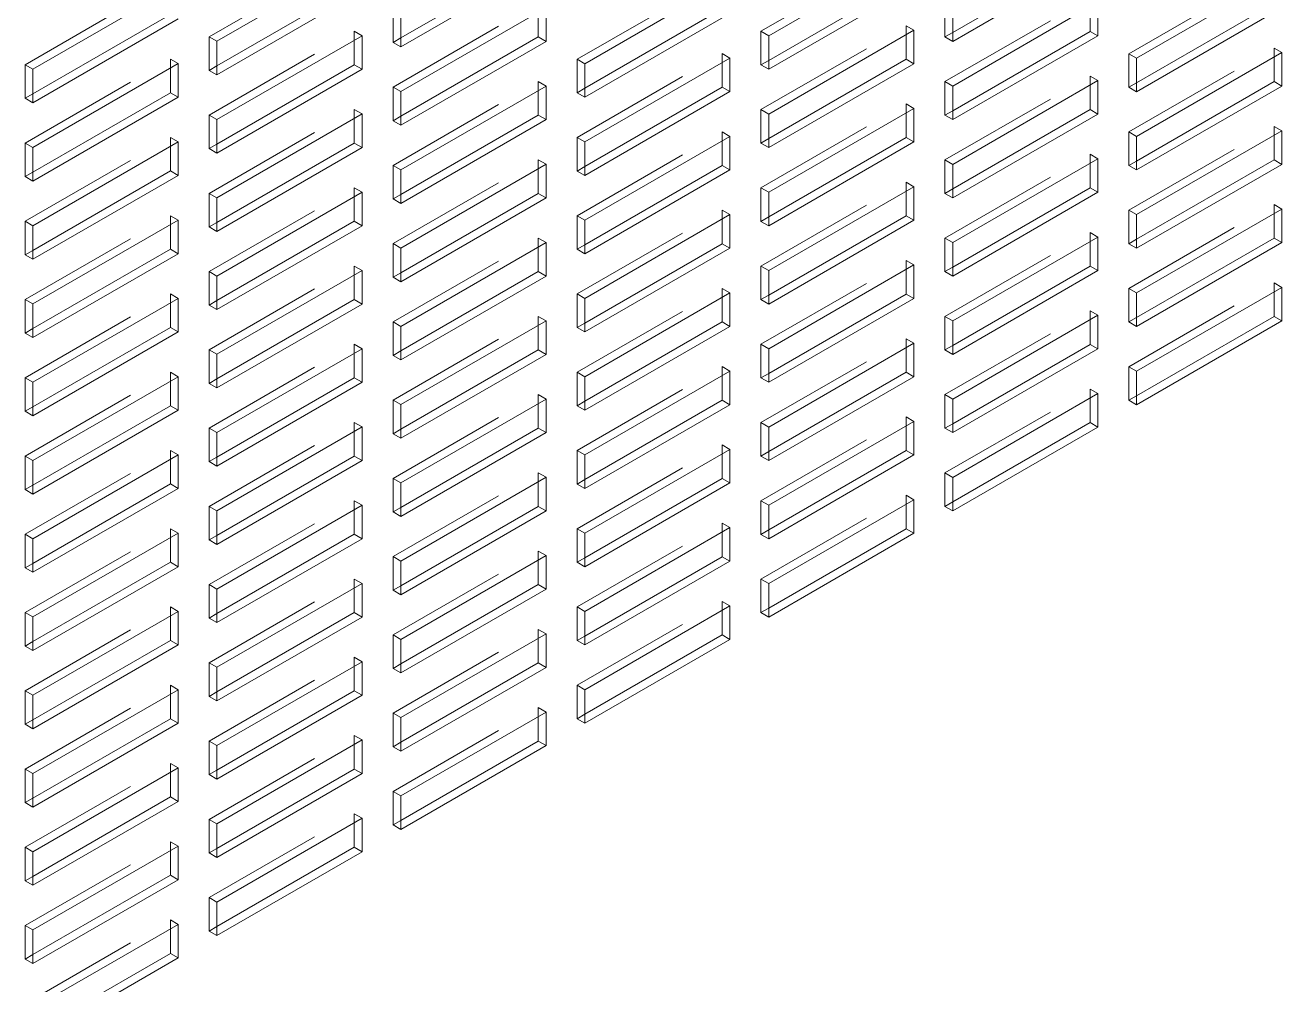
# Model space of a CAD drawing. Header units: millimetres. Extents: x 1 to 4201, y 2 to 2972.
# Drawn here: x 3652 to 3783.1, y 1770 to 1870.1 of the extents above; entities that cross this region are included whole.
import ezdxf

# ---------------------------------------------------------------- set-up
doc = ezdxf.new("R2010")
doc.units = ezdxf.units.MM
doc.header["$LTSCALE"] = 10
doc.linetypes.add('HIDDEN', pattern=[1.905, 1.27, -0.635])

msp = doc.modelspace()

# ---------------------------------------------------------------- linework, layer by layer
at = {"color": 7, "linetype": 'HIDDEN', "lineweight": 0}
for p, q in [((3671.193, 1868.885), (3686.345, 1877.632)), ((3728.771, 1869.463), (3743.924, 1878.21)), ((3709.579, 1866.548), (3724.731, 1875.295)), ((3767.157, 1867.126), (3782.31, 1875.873)), ((3652, 1865.97), (3667.152, 1874.718)), ((3690.386, 1863.634), (3705.538, 1872.381)), ((3747.964, 1864.212), (3763.117, 1872.959)), ((3747.964, 1868.878), (3747.964, 1872.377)), ((3690.386, 1868.3), (3690.386, 1871.799)), ((3728.771, 1861.297), (3743.924, 1870.044)), ((3744.732, 1869.578), (3743.924, 1870.044)), ((3743.924, 1870.044), (3743.924, 1869.111)), ((3671.193, 1860.719), (3686.345, 1869.467)), ((3672.001, 1868.418), (3671.193, 1868.885)), ((3671.193, 1865.385), (3671.193, 1868.885)), ((3687.153, 1869), (3686.345, 1869.467)), ((3686.345, 1869.467), (3686.345, 1868.534)), ((3691.194, 1868.766), (3690.386, 1868.3)), ((3728.771, 1865.963), (3728.771, 1869.463)), ((3729.58, 1868.996), (3728.771, 1869.463)), ((3748.772, 1869.344), (3747.964, 1868.878)), ((3748.772, 1868.411), (3747.964, 1868.878)), ((3691.194, 1867.833), (3690.386, 1868.3)), ((3709.579, 1858.383), (3724.731, 1867.13)), ((3725.539, 1866.664), (3724.731, 1867.13)), ((3724.731, 1867.13), (3724.731, 1866.197)), ((3767.157, 1858.961), (3782.31, 1867.708)), ((3767.157, 1863.627), (3767.157, 1867.126)), ((3767.965, 1866.66), (3767.157, 1867.126)), ((3783.118, 1867.241), (3782.31, 1867.708)), ((3782.31, 1867.708), (3782.31, 1866.775)), ((3652, 1857.805), (3667.152, 1866.552)), ((3652.808, 1865.504), (3652, 1865.97)), ((3652, 1862.471), (3652, 1865.97)), ((3667.96, 1866.086), (3667.152, 1866.552)), ((3667.152, 1866.552), (3667.152, 1865.619)), ((3672.001, 1865.852), (3671.193, 1865.385)), ((3710.387, 1866.082), (3709.579, 1866.548)), ((3709.579, 1863.049), (3709.579, 1866.548)), ((3729.58, 1866.43), (3728.771, 1865.963)), ((3729.58, 1865.497), (3728.771, 1865.963)), ((3672.001, 1864.919), (3671.193, 1865.385)), ((3747.964, 1856.046), (3763.117, 1864.793)), ((3763.925, 1864.327), (3763.117, 1864.793)), ((3763.117, 1864.793), (3763.117, 1863.86)), ((3690.386, 1855.468), (3705.538, 1864.216)), ((3690.386, 1860.134), (3690.386, 1863.634)), ((3691.194, 1863.167), (3690.386, 1863.634)), ((3706.346, 1863.749), (3705.538, 1864.216)), ((3705.538, 1864.216), (3705.538, 1863.283)), ((3710.387, 1863.515), (3709.579, 1863.049)), ((3747.964, 1860.712), (3747.964, 1864.212)), ((3748.772, 1863.745), (3747.964, 1864.212)), ((3767.965, 1864.093), (3767.157, 1863.627)), ((3767.965, 1863.16), (3767.157, 1863.627)), ((3652.808, 1862.937), (3652, 1862.471)), ((3652.808, 1862.004), (3652, 1862.471)), ((3710.387, 1862.582), (3709.579, 1863.049)), ((3728.771, 1853.132), (3743.924, 1861.879)), ((3744.732, 1861.413), (3743.924, 1861.879)), ((3743.924, 1861.879), (3743.924, 1860.946)), ((3671.193, 1852.554), (3686.345, 1861.301)), ((3672.001, 1860.253), (3671.193, 1860.719)), ((3671.193, 1857.22), (3671.193, 1860.719)), ((3687.153, 1860.835), (3686.345, 1861.301)), ((3686.345, 1861.301), (3686.345, 1860.368)), ((3691.194, 1860.601), (3690.386, 1860.134)), ((3728.771, 1857.798), (3728.771, 1861.297)), ((3729.58, 1860.831), (3728.771, 1861.297)), ((3748.772, 1861.179), (3747.964, 1860.712)), ((3748.772, 1860.246), (3747.964, 1860.712)), ((3691.194, 1859.668), (3690.386, 1860.134)), ((3767.157, 1850.795), (3782.31, 1859.542)), ((3783.118, 1859.076), (3782.31, 1859.542)), ((3782.31, 1859.542), (3782.31, 1858.609)), ((3652, 1849.64), (3667.152, 1858.387)), ((3667.96, 1857.92), (3667.152, 1858.387)), ((3667.152, 1858.387), (3667.152, 1857.454)), ((3709.579, 1850.217), (3724.731, 1858.965)), ((3710.387, 1857.916), (3709.579, 1858.383)), ((3709.579, 1854.883), (3709.579, 1858.383)), ((3725.539, 1858.498), (3724.731, 1858.965)), ((3724.731, 1858.965), (3724.731, 1858.032)), ((3729.58, 1858.264), (3728.771, 1857.798)), ((3767.965, 1858.494), (3767.157, 1858.961)), ((3767.157, 1855.461), (3767.157, 1858.961)), ((3652.808, 1857.338), (3652, 1857.805)), ((3652, 1854.305), (3652, 1857.805)), ((3672.001, 1857.686), (3671.193, 1857.22)), ((3672.001, 1856.753), (3671.193, 1857.22)), ((3729.58, 1857.331), (3728.771, 1857.798)), ((3690.386, 1847.303), (3705.538, 1856.05)), ((3690.386, 1851.969), (3690.386, 1855.468)), ((3691.194, 1855.002), (3690.386, 1855.468)), ((3706.346, 1855.584), (3705.538, 1856.05)), ((3705.538, 1856.05), (3705.538, 1855.117)), ((3710.387, 1855.35), (3709.579, 1854.883)), ((3747.964, 1847.881), (3763.117, 1856.628)), ((3747.964, 1852.547), (3747.964, 1856.046)), ((3748.772, 1855.58), (3747.964, 1856.046)), ((3763.925, 1856.162), (3763.117, 1856.628)), ((3763.117, 1856.628), (3763.117, 1855.695)), ((3767.965, 1855.928), (3767.157, 1855.461)), ((3767.965, 1854.995), (3767.157, 1855.461)), ((3652.808, 1854.772), (3652, 1854.305)), ((3652.808, 1853.839), (3652, 1854.305)), ((3710.387, 1854.417), (3709.579, 1854.883)), ((3671.193, 1844.389), (3686.345, 1853.136)), ((3687.153, 1852.669), (3686.345, 1853.136)), ((3686.345, 1853.136), (3686.345, 1852.203)), ((3728.771, 1844.966), (3743.924, 1853.714)), ((3729.58, 1852.665), (3728.771, 1853.132)), ((3728.771, 1849.632), (3728.771, 1853.132)), ((3744.732, 1853.247), (3743.924, 1853.714)), ((3743.924, 1853.714), (3743.924, 1852.781)), ((3748.772, 1853.013), (3747.964, 1852.547)), ((3672.001, 1852.087), (3671.193, 1852.554)), ((3671.193, 1849.055), (3671.193, 1852.554)), ((3691.194, 1852.435), (3690.386, 1851.969)), ((3691.194, 1851.502), (3690.386, 1851.969)), ((3748.772, 1852.08), (3747.964, 1852.547)), ((3652, 1841.474), (3667.152, 1850.221)), ((3667.96, 1849.755), (3667.152, 1850.221)), ((3667.152, 1850.221), (3667.152, 1849.288)), ((3709.579, 1842.052), (3724.731, 1850.799)), ((3709.579, 1846.718), (3709.579, 1850.217)), ((3710.387, 1849.751), (3709.579, 1850.217)), ((3725.539, 1850.333), (3724.731, 1850.799)), ((3724.731, 1850.799), (3724.731, 1849.866)), ((3729.58, 1850.099), (3728.771, 1849.632)), ((3767.157, 1842.63), (3782.31, 1851.377)), ((3767.157, 1847.296), (3767.157, 1850.795)), ((3767.965, 1850.329), (3767.157, 1850.795)), ((3783.118, 1850.911), (3782.31, 1851.377)), ((3782.31, 1851.377), (3782.31, 1850.444)), ((3652, 1846.14), (3652, 1849.64)), ((3652.808, 1849.173), (3652, 1849.64)), ((3672.001, 1849.521), (3671.193, 1849.055)), ((3672.001, 1848.588), (3671.193, 1849.055)), ((3729.58, 1849.166), (3728.771, 1849.632)), ((3690.386, 1839.138), (3705.538, 1847.885)), ((3706.346, 1847.418), (3705.538, 1847.885)), ((3705.538, 1847.885), (3705.538, 1846.952)), ((3747.964, 1839.715), (3763.117, 1848.463)), ((3747.964, 1844.381), (3747.964, 1847.881)), ((3748.772, 1847.414), (3747.964, 1847.881)), ((3763.925, 1847.996), (3763.117, 1848.463)), ((3763.117, 1848.463), (3763.117, 1847.53)), ((3767.965, 1847.762), (3767.157, 1847.296)), ((3652.808, 1846.607), (3652, 1846.14)), ((3652.808, 1845.674), (3652, 1846.14)), ((3691.194, 1846.836), (3690.386, 1847.303)), ((3690.386, 1843.804), (3690.386, 1847.303)), ((3710.387, 1847.184), (3709.579, 1846.718)), ((3710.387, 1846.251), (3709.579, 1846.718)), ((3767.965, 1846.829), (3767.157, 1847.296)), ((3671.193, 1836.223), (3686.345, 1844.97)), ((3687.153, 1844.504), (3686.345, 1844.97)), ((3686.345, 1844.97), (3686.345, 1844.037)), ((3728.771, 1836.801), (3743.924, 1845.548)), ((3729.58, 1844.5), (3728.771, 1844.966)), ((3728.771, 1841.467), (3728.771, 1844.966)), ((3744.732, 1845.082), (3743.924, 1845.548)), ((3743.924, 1845.548), (3743.924, 1844.615)), ((3748.772, 1844.848), (3747.964, 1844.381)), ((3671.193, 1840.889), (3671.193, 1844.389)), ((3672.001, 1843.922), (3671.193, 1844.389)), ((3691.194, 1844.27), (3690.386, 1843.804)), ((3691.194, 1843.337), (3690.386, 1843.804)), ((3748.772, 1843.915), (3747.964, 1844.381)), ((3709.579, 1833.887), (3724.731, 1842.634)), ((3725.539, 1842.167), (3724.731, 1842.634)), ((3724.731, 1842.634), (3724.731, 1841.701)), ((3767.157, 1834.464), (3782.31, 1843.212)), ((3767.965, 1842.163), (3767.157, 1842.63)), ((3767.157, 1839.13), (3767.157, 1842.63)), ((3783.118, 1842.745), (3782.31, 1843.212)), ((3782.31, 1843.212), (3782.31, 1842.279)), ((3652, 1833.309), (3667.152, 1842.056)), ((3652, 1837.975), (3652, 1841.474)), ((3652.808, 1841.008), (3652, 1841.474)), ((3667.96, 1841.589), (3667.152, 1842.056)), ((3667.152, 1842.056), (3667.152, 1841.123)), ((3672.001, 1841.356), (3671.193, 1840.889)), ((3710.387, 1841.585), (3709.579, 1842.052)), ((3709.579, 1838.553), (3709.579, 1842.052)), ((3729.58, 1841.933), (3728.771, 1841.467)), ((3729.58, 1841), (3728.771, 1841.467)), ((3672.001, 1840.423), (3671.193, 1840.889)), ((3690.386, 1830.972), (3705.538, 1839.719)), ((3706.346, 1839.253), (3705.538, 1839.719)), ((3705.538, 1839.719), (3705.538, 1838.786)), ((3747.964, 1831.55), (3763.117, 1840.297)), ((3747.964, 1836.216), (3747.964, 1839.715)), ((3748.772, 1839.249), (3747.964, 1839.715)), ((3763.925, 1839.831), (3763.117, 1840.297)), ((3763.117, 1840.297), (3763.117, 1839.364)), ((3767.965, 1839.597), (3767.157, 1839.13)), ((3652.808, 1838.441), (3652, 1837.975)), ((3690.386, 1835.638), (3690.386, 1839.138)), ((3691.194, 1838.671), (3690.386, 1839.138)), ((3710.387, 1839.019), (3709.579, 1838.553)), ((3710.387, 1838.086), (3709.579, 1838.553)), ((3767.965, 1838.664), (3767.157, 1839.13)), ((3652.808, 1837.508), (3652, 1837.975)), ((3728.771, 1828.636), (3743.924, 1837.383)), ((3744.732, 1836.916), (3743.924, 1837.383)), ((3743.924, 1837.383), (3743.924, 1836.45)), ((3671.193, 1828.058), (3686.345, 1836.805)), ((3671.193, 1832.724), (3671.193, 1836.223)), ((3672.001, 1835.757), (3671.193, 1836.223)), ((3687.153, 1836.338), (3686.345, 1836.805)), ((3686.345, 1836.805), (3686.345, 1835.872)), ((3691.194, 1836.105), (3690.386, 1835.638)), ((3729.58, 1836.334), (3728.771, 1836.801)), ((3728.771, 1833.302), (3728.771, 1836.801)), ((3748.772, 1836.682), (3747.964, 1836.216)), ((3748.772, 1835.749), (3747.964, 1836.216)), ((3691.194, 1835.172), (3690.386, 1835.638)), ((3709.579, 1825.721), (3724.731, 1834.468)), ((3725.539, 1834.002), (3724.731, 1834.468)), ((3724.731, 1834.468), (3724.731, 1833.535)), ((3767.965, 1833.998), (3767.157, 1834.464)), ((3767.157, 1830.965), (3767.157, 1834.464)), ((3652, 1825.143), (3667.152, 1833.891)), ((3652, 1829.809), (3652, 1833.309)), ((3652.808, 1832.842), (3652, 1833.309)), ((3667.96, 1833.424), (3667.152, 1833.891)), ((3667.152, 1833.891), (3667.152, 1832.958)), ((3672.001, 1833.19), (3671.193, 1832.724)), ((3709.579, 1830.387), (3709.579, 1833.887)), ((3710.387, 1833.42), (3709.579, 1833.887)), ((3729.58, 1833.768), (3728.771, 1833.302)), ((3729.58, 1832.835), (3728.771, 1833.302)), ((3672.001, 1832.257), (3671.193, 1832.724)), ((3747.964, 1823.385), (3763.117, 1832.132)), ((3763.925, 1831.665), (3763.117, 1832.132)), ((3763.117, 1832.132), (3763.117, 1831.199)), ((3690.386, 1822.807), (3705.538, 1831.554)), ((3690.386, 1827.473), (3690.386, 1830.972)), ((3691.194, 1830.506), (3690.386, 1830.972)), ((3706.346, 1831.087), (3705.538, 1831.554)), ((3705.538, 1831.554), (3705.538, 1830.621)), ((3710.387, 1830.854), (3709.579, 1830.387)), ((3748.772, 1831.083), (3747.964, 1831.55)), ((3747.964, 1828.051), (3747.964, 1831.55)), ((3767.965, 1831.431), (3767.157, 1830.965)), ((3767.965, 1830.498), (3767.157, 1830.965)), ((3652.808, 1830.276), (3652, 1829.809)), ((3652.808, 1829.343), (3652, 1829.809)), ((3710.387, 1829.921), (3709.579, 1830.387)), ((3728.771, 1820.47), (3743.924, 1829.217)), ((3744.732, 1828.751), (3743.924, 1829.217)), ((3743.924, 1829.217), (3743.924, 1828.284)), ((3671.193, 1819.892), (3686.345, 1828.64)), ((3672.001, 1827.591), (3671.193, 1828.058)), ((3671.193, 1824.558), (3671.193, 1828.058)), ((3687.153, 1828.173), (3686.345, 1828.64)), ((3686.345, 1828.64), (3686.345, 1827.707)), ((3691.194, 1827.939), (3690.386, 1827.473)), ((3729.58, 1828.169), (3728.771, 1828.636)), ((3728.771, 1825.136), (3728.771, 1828.636)), ((3748.772, 1828.517), (3747.964, 1828.051)), ((3748.772, 1827.584), (3747.964, 1828.051)), ((3691.194, 1827.006), (3690.386, 1827.473)), ((3652, 1816.978), (3667.152, 1825.725)), ((3667.96, 1825.259), (3667.152, 1825.725)), ((3667.152, 1825.725), (3667.152, 1824.792)), ((3709.579, 1817.556), (3724.731, 1826.303)), ((3709.579, 1822.222), (3709.579, 1825.721)), ((3710.387, 1825.255), (3709.579, 1825.721)), ((3725.539, 1825.836), (3724.731, 1826.303)), ((3724.731, 1826.303), (3724.731, 1825.37)), ((3729.58, 1825.603), (3728.771, 1825.136)), ((3652.808, 1824.677), (3652, 1825.143)), ((3652, 1821.644), (3652, 1825.143)), ((3672.001, 1825.025), (3671.193, 1824.558)), ((3672.001, 1824.092), (3671.193, 1824.558)), ((3729.58, 1824.67), (3728.771, 1825.136)), ((3690.386, 1814.641), (3705.538, 1823.389)), ((3691.194, 1822.34), (3690.386, 1822.807)), ((3690.386, 1819.307), (3690.386, 1822.807)), ((3706.346, 1822.922), (3705.538, 1823.389)), ((3705.538, 1823.389), (3705.538, 1822.456)), ((3710.387, 1822.688), (3709.579, 1822.222)), ((3747.964, 1819.885), (3747.964, 1823.385)), ((3748.772, 1822.918), (3747.964, 1823.385)), ((3652.808, 1822.11), (3652, 1821.644)), ((3652.808, 1821.177), (3652, 1821.644)), ((3710.387, 1821.755), (3709.579, 1822.222)), ((3671.193, 1811.727), (3686.345, 1820.474)), ((3687.153, 1820.008), (3686.345, 1820.474)), ((3686.345, 1820.474), (3686.345, 1819.541)), ((3728.771, 1812.305), (3743.924, 1821.052)), ((3728.771, 1816.971), (3728.771, 1820.47)), ((3729.58, 1820.004), (3728.771, 1820.47)), ((3744.732, 1820.585), (3743.924, 1821.052)), ((3743.924, 1821.052), (3743.924, 1820.119)), ((3748.772, 1820.352), (3747.964, 1819.885)), ((3671.193, 1816.393), (3671.193, 1819.892)), ((3672.001, 1819.426), (3671.193, 1819.892)), ((3691.194, 1819.774), (3690.386, 1819.307)), ((3691.194, 1818.841), (3690.386, 1819.307)), ((3748.772, 1819.419), (3747.964, 1819.885)), ((3652, 1808.813), (3667.152, 1817.56)), ((3667.96, 1817.093), (3667.152, 1817.56)), ((3667.152, 1817.56), (3667.152, 1816.627)), ((3709.579, 1809.39), (3724.731, 1818.138)), ((3709.579, 1814.056), (3709.579, 1817.556)), ((3710.387, 1817.089), (3709.579, 1817.556)), ((3725.539, 1817.671), (3724.731, 1818.138)), ((3724.731, 1818.138), (3724.731, 1817.205)), ((3729.58, 1817.437), (3728.771, 1816.971)), ((3652, 1813.478), (3652, 1816.978)), ((3652.808, 1816.511), (3652, 1816.978)), ((3672.001, 1816.859), (3671.193, 1816.393)), ((3672.001, 1815.926), (3671.193, 1816.393)), ((3729.58, 1816.504), (3728.771, 1816.971)), ((3690.386, 1806.476), (3705.538, 1815.223)), ((3706.346, 1814.757), (3705.538, 1815.223)), ((3705.538, 1815.223), (3705.538, 1814.29)), ((3652.808, 1813.945), (3652, 1813.478)), ((3652.808, 1813.012), (3652, 1813.478)), ((3691.194, 1814.175), (3690.386, 1814.641)), ((3690.386, 1811.142), (3690.386, 1814.641)), ((3710.387, 1814.523), (3709.579, 1814.056)), ((3710.387, 1813.59), (3709.579, 1814.056)), ((3671.193, 1803.562), (3686.345, 1812.309)), ((3687.153, 1811.842), (3686.345, 1812.309)), ((3686.345, 1812.309), (3686.345, 1811.376)), ((3729.58, 1811.838), (3728.771, 1812.305)), ((3728.771, 1808.805), (3728.771, 1812.305)), ((3672.001, 1811.26), (3671.193, 1811.727)), ((3671.193, 1808.227), (3671.193, 1811.727)), ((3691.194, 1811.608), (3690.386, 1811.142)), ((3691.194, 1810.675), (3690.386, 1811.142)), ((3709.579, 1801.225), (3724.731, 1809.972)), ((3725.539, 1809.506), (3724.731, 1809.972)), ((3724.731, 1809.972), (3724.731, 1809.039)), ((3652, 1800.647), (3667.152, 1809.394)), ((3652.808, 1808.346), (3652, 1808.813)), ((3652, 1805.313), (3652, 1808.813)), ((3667.96, 1808.928), (3667.152, 1809.394)), ((3667.152, 1809.394), (3667.152, 1808.461)), ((3672.001, 1808.694), (3671.193, 1808.227)), ((3672.001, 1807.761), (3671.193, 1808.227)), ((3709.579, 1805.891), (3709.579, 1809.39)), ((3710.387, 1808.924), (3709.579, 1809.39)), ((3729.58, 1809.272), (3728.771, 1808.805)), ((3729.58, 1808.339), (3728.771, 1808.805)), ((3690.386, 1798.311), (3705.538, 1807.058)), ((3706.346, 1806.591), (3705.538, 1807.058)), ((3705.538, 1807.058), (3705.538, 1806.125)), ((3652.808, 1805.78), (3652, 1805.313)), ((3691.194, 1806.009), (3690.386, 1806.476)), ((3690.386, 1802.976), (3690.386, 1806.476)), ((3710.387, 1806.357), (3709.579, 1805.891)), ((3710.387, 1805.424), (3709.579, 1805.891)), ((3652.808, 1804.847), (3652, 1805.313)), ((3671.193, 1795.396), (3686.345, 1804.143)), ((3672.001, 1803.095), (3671.193, 1803.562)), ((3671.193, 1800.062), (3671.193, 1803.562)), ((3687.153, 1803.677), (3686.345, 1804.143)), ((3686.345, 1804.143), (3686.345, 1803.21)), ((3691.194, 1803.443), (3690.386, 1802.976)), ((3691.194, 1802.51), (3690.386, 1802.976)), ((3652, 1792.482), (3667.152, 1801.229)), ((3652.808, 1800.181), (3652, 1800.647)), ((3652, 1797.148), (3652, 1800.647)), ((3667.96, 1800.762), (3667.152, 1801.229)), ((3667.152, 1801.229), (3667.152, 1800.296)), ((3672.001, 1800.529), (3671.193, 1800.062)), ((3710.387, 1800.758), (3709.579, 1801.225)), ((3709.579, 1797.725), (3709.579, 1801.225)), ((3672.001, 1799.596), (3671.193, 1800.062)), ((3690.386, 1790.145), (3705.538, 1798.892)), ((3690.386, 1794.811), (3690.386, 1798.311)), ((3691.194, 1797.844), (3690.386, 1798.311)), ((3706.346, 1798.426), (3705.538, 1798.892)), ((3705.538, 1798.892), (3705.538, 1797.959)), ((3710.387, 1798.192), (3709.579, 1797.725)), ((3710.387, 1797.259), (3709.579, 1797.725)), ((3652.808, 1797.614), (3652, 1797.148)), ((3652.808, 1796.681), (3652, 1797.148)), ((3671.193, 1787.231), (3686.345, 1795.978)), ((3672.001, 1794.93), (3671.193, 1795.396)), ((3671.193, 1791.897), (3671.193, 1795.396)), ((3687.153, 1795.511), (3686.345, 1795.978)), ((3686.345, 1795.978), (3686.345, 1795.045)), ((3691.194, 1795.278), (3690.386, 1794.811)), ((3691.194, 1794.345), (3690.386, 1794.811)), ((3652, 1784.316), (3667.152, 1793.064)), ((3652.808, 1792.015), (3652, 1792.482)), ((3652, 1788.982), (3652, 1792.482)), ((3667.96, 1792.597), (3667.152, 1793.064)), ((3667.152, 1793.064), (3667.152, 1792.13)), ((3672.001, 1792.363), (3671.193, 1791.897)), ((3672.001, 1791.43), (3671.193, 1791.897)), ((3691.194, 1789.679), (3690.386, 1790.145)), ((3690.386, 1786.646), (3690.386, 1790.145)), ((3652.808, 1789.449), (3652, 1788.982)), ((3652.808, 1788.516), (3652, 1788.982)), ((3671.193, 1779.065), (3686.345, 1787.813)), ((3671.193, 1783.731), (3671.193, 1787.231)), ((3672.001, 1786.764), (3671.193, 1787.231)), ((3687.153, 1787.346), (3686.345, 1787.813)), ((3686.345, 1787.813), (3686.345, 1786.879)), ((3691.194, 1787.112), (3690.386, 1786.646)), ((3691.194, 1786.179), (3690.386, 1786.646)), ((3652, 1776.151), (3667.152, 1784.898)), ((3667.96, 1784.432), (3667.152, 1784.898)), ((3667.152, 1784.898), (3667.152, 1783.965)), ((3652, 1780.817), (3652, 1784.316)), ((3652.808, 1783.85), (3652, 1784.316)), ((3672.001, 1784.198), (3671.193, 1783.731)), ((3672.001, 1783.265), (3671.193, 1783.731)), ((3652.808, 1781.283), (3652, 1780.817)), ((3652.808, 1780.35), (3652, 1780.817)), ((3672.001, 1778.599), (3671.193, 1779.065)), ((3671.193, 1775.566), (3671.193, 1779.065)), ((3652, 1767.985), (3667.152, 1776.733)), ((3667.96, 1776.266), (3667.152, 1776.733)), ((3667.152, 1776.733), (3667.152, 1775.8)), ((3652, 1772.651), (3652, 1776.151)), ((3652.808, 1775.684), (3652, 1776.151)), ((3672.001, 1776.032), (3671.193, 1775.566)), ((3672.001, 1775.099), (3671.193, 1775.566)), ((3652.808, 1773.118), (3652, 1772.651)), ((3652.808, 1772.185), (3652, 1772.651))]:
    msp.add_line(p, q, dxfattribs=at)
at = {"color": 7, "linetype": 'Continuous', "lineweight": 15}
for p, q in [((3729.58, 1868.996), (3744.732, 1877.743)), ((3763.117, 1877.625), (3748.772, 1869.344)), ((3672.001, 1868.418), (3687.153, 1877.165)), ((3705.538, 1877.047), (3691.194, 1868.766)), ((3706.346, 1876.58), (3691.194, 1867.833)), ((3763.925, 1877.158), (3748.772, 1868.411)), ((3767.965, 1866.66), (3783.118, 1875.407)), ((3652.808, 1865.504), (3667.96, 1874.251)), ((3686.345, 1874.133), (3672.001, 1865.852)), ((3710.387, 1866.082), (3725.539, 1874.829)), ((3743.924, 1874.71), (3729.58, 1866.43)), ((3744.732, 1874.244), (3729.58, 1865.497)), ((3687.153, 1873.666), (3672.001, 1864.919)), ((3748.772, 1863.745), (3763.925, 1872.492)), ((3763.925, 1872.492), (3763.925, 1868.993)), ((3782.31, 1872.374), (3767.965, 1864.093)), ((3667.152, 1871.218), (3652.808, 1862.937)), ((3691.194, 1863.167), (3706.346, 1871.914)), ((3691.194, 1867.833), (3691.194, 1871.333)), ((3705.538, 1871.448), (3705.538, 1868.882)), ((3706.346, 1871.914), (3706.346, 1868.415)), ((3724.731, 1871.796), (3710.387, 1863.515)), ((3725.539, 1871.329), (3710.387, 1862.582)), ((3748.772, 1868.411), (3748.772, 1871.911)), ((3763.117, 1872.026), (3763.117, 1869.459)), ((3783.118, 1871.907), (3767.965, 1863.16)), ((3667.96, 1870.752), (3652.808, 1862.004)), ((3672.001, 1860.253), (3687.153, 1869)), ((3686.345, 1868.534), (3686.345, 1865.967)), ((3687.153, 1869), (3687.153, 1865.501)), ((3705.538, 1868.882), (3691.194, 1860.601)), ((3706.346, 1868.415), (3705.538, 1868.882)), ((3729.58, 1860.831), (3744.732, 1869.578)), ((3729.58, 1865.497), (3729.58, 1868.996)), ((3743.924, 1869.111), (3743.924, 1866.545)), ((3744.732, 1869.578), (3744.732, 1866.078)), ((3763.117, 1869.459), (3748.772, 1861.179)), ((3763.925, 1868.993), (3748.772, 1860.246)), ((3763.925, 1868.993), (3763.117, 1869.459)), ((3672.001, 1864.919), (3672.001, 1868.418)), ((3706.346, 1868.415), (3691.194, 1859.668)), ((3767.965, 1858.494), (3783.118, 1867.241)), ((3783.118, 1867.241), (3783.118, 1863.742)), ((3652.808, 1857.338), (3667.96, 1866.086)), ((3667.96, 1866.086), (3667.96, 1862.586)), ((3686.345, 1865.967), (3672.001, 1857.686)), ((3687.153, 1865.501), (3686.345, 1865.967)), ((3710.387, 1857.916), (3725.539, 1866.664)), ((3710.387, 1862.582), (3710.387, 1866.082)), ((3724.731, 1866.197), (3724.731, 1863.631)), ((3725.539, 1866.664), (3725.539, 1863.164)), ((3743.924, 1866.545), (3729.58, 1858.264)), ((3744.732, 1866.078), (3729.58, 1857.331)), ((3744.732, 1866.078), (3743.924, 1866.545)), ((3767.965, 1863.16), (3767.965, 1866.66)), ((3782.31, 1866.775), (3782.31, 1864.208)), ((3652.808, 1862.004), (3652.808, 1865.504)), ((3667.152, 1865.619), (3667.152, 1863.053)), ((3687.153, 1865.501), (3672.001, 1856.753)), ((3691.194, 1855.002), (3706.346, 1863.749)), ((3705.538, 1863.283), (3705.538, 1860.716)), ((3706.346, 1863.749), (3706.346, 1860.25)), ((3724.731, 1863.631), (3710.387, 1855.35)), ((3725.539, 1863.164), (3724.731, 1863.631)), ((3748.772, 1855.58), (3763.925, 1864.327)), ((3748.772, 1860.246), (3748.772, 1863.745)), ((3763.117, 1863.86), (3763.117, 1861.294)), ((3763.925, 1864.327), (3763.925, 1860.827)), ((3782.31, 1864.208), (3767.965, 1855.928)), ((3783.118, 1863.742), (3767.965, 1854.995)), ((3783.118, 1863.742), (3782.31, 1864.208)), ((3667.152, 1863.053), (3652.808, 1854.772)), ((3667.96, 1862.586), (3652.808, 1853.839)), ((3667.96, 1862.586), (3667.152, 1863.053)), ((3691.194, 1859.668), (3691.194, 1863.167)), ((3725.539, 1863.164), (3710.387, 1854.417)), ((3672.001, 1852.087), (3687.153, 1860.835)), ((3687.153, 1860.835), (3687.153, 1857.335)), ((3705.538, 1860.716), (3691.194, 1852.435)), ((3706.346, 1860.25), (3705.538, 1860.716)), ((3729.58, 1852.665), (3744.732, 1861.413)), ((3729.58, 1857.331), (3729.58, 1860.831)), ((3743.924, 1860.946), (3743.924, 1858.38)), ((3744.732, 1861.413), (3744.732, 1857.913)), ((3763.117, 1861.294), (3748.772, 1853.013)), ((3763.925, 1860.827), (3748.772, 1852.08)), ((3763.925, 1860.827), (3763.117, 1861.294)), ((3672.001, 1856.753), (3672.001, 1860.253)), ((3686.345, 1860.368), (3686.345, 1857.802)), ((3706.346, 1860.25), (3691.194, 1851.502)), ((3710.387, 1849.751), (3725.539, 1858.498)), ((3724.731, 1858.032), (3724.731, 1855.465)), ((3725.539, 1858.498), (3725.539, 1854.999)), ((3743.924, 1858.38), (3729.58, 1850.099)), ((3744.732, 1857.913), (3743.924, 1858.38)), ((3767.965, 1850.329), (3783.118, 1859.076)), ((3767.965, 1854.995), (3767.965, 1858.494)), ((3782.31, 1858.609), (3782.31, 1856.043)), ((3783.118, 1859.076), (3783.118, 1855.576)), ((3652.808, 1849.173), (3667.96, 1857.92)), ((3652.808, 1853.839), (3652.808, 1857.338)), ((3667.152, 1857.454), (3667.152, 1854.887)), ((3667.96, 1857.92), (3667.96, 1854.421)), ((3686.345, 1857.802), (3672.001, 1849.521)), ((3687.153, 1857.335), (3672.001, 1848.588)), ((3687.153, 1857.335), (3686.345, 1857.802)), ((3710.387, 1854.417), (3710.387, 1857.916)), ((3744.732, 1857.913), (3729.58, 1849.166)), ((3691.194, 1846.836), (3706.346, 1855.584)), ((3706.346, 1855.584), (3706.346, 1852.084)), ((3724.731, 1855.465), (3710.387, 1847.184)), ((3725.539, 1854.999), (3724.731, 1855.465)), ((3748.772, 1847.414), (3763.925, 1856.162)), ((3748.772, 1852.08), (3748.772, 1855.58)), ((3763.117, 1855.695), (3763.117, 1853.129)), ((3763.925, 1856.162), (3763.925, 1852.662)), ((3782.31, 1856.043), (3767.965, 1847.762)), ((3783.118, 1855.576), (3767.965, 1846.829)), ((3783.118, 1855.576), (3782.31, 1856.043)), ((3667.152, 1854.887), (3652.808, 1846.607)), ((3667.96, 1854.421), (3652.808, 1845.674)), ((3667.96, 1854.421), (3667.152, 1854.887)), ((3691.194, 1851.502), (3691.194, 1855.002)), ((3705.538, 1855.117), (3705.538, 1852.551)), ((3725.539, 1854.999), (3710.387, 1846.251)), ((3729.58, 1844.5), (3744.732, 1853.247)), ((3743.924, 1852.781), (3743.924, 1850.214)), ((3744.732, 1853.247), (3744.732, 1849.748)), ((3763.117, 1853.129), (3748.772, 1844.848)), ((3763.925, 1852.662), (3763.117, 1853.129)), ((3672.001, 1843.922), (3687.153, 1852.669)), ((3672.001, 1848.588), (3672.001, 1852.087)), ((3686.345, 1852.203), (3686.345, 1849.636)), ((3687.153, 1852.669), (3687.153, 1849.17)), ((3705.538, 1852.551), (3691.194, 1844.27)), ((3706.346, 1852.084), (3691.194, 1843.337)), ((3706.346, 1852.084), (3705.538, 1852.551)), ((3729.58, 1849.166), (3729.58, 1852.665)), ((3763.925, 1852.662), (3748.772, 1843.915)), ((3710.387, 1841.585), (3725.539, 1850.333)), ((3725.539, 1850.333), (3725.539, 1846.833)), ((3743.924, 1850.214), (3729.58, 1841.933)), ((3744.732, 1849.748), (3743.924, 1850.214)), ((3767.965, 1842.163), (3783.118, 1850.911)), ((3767.965, 1846.829), (3767.965, 1850.329)), ((3782.31, 1850.444), (3782.31, 1847.878)), ((3783.118, 1850.911), (3783.118, 1847.411)), ((3652.808, 1841.008), (3667.96, 1849.755)), ((3652.808, 1845.674), (3652.808, 1849.173)), ((3667.152, 1849.288), (3667.152, 1846.722)), ((3667.96, 1849.755), (3667.96, 1846.255)), ((3686.345, 1849.636), (3672.001, 1841.356)), ((3687.153, 1849.17), (3672.001, 1840.423)), ((3687.153, 1849.17), (3686.345, 1849.636)), ((3710.387, 1846.251), (3710.387, 1849.751)), ((3724.731, 1849.866), (3724.731, 1847.3)), ((3744.732, 1849.748), (3729.58, 1841)), ((3748.772, 1839.249), (3763.925, 1847.996)), ((3763.117, 1847.53), (3763.117, 1844.963)), ((3763.925, 1847.996), (3763.925, 1844.497)), ((3782.31, 1847.878), (3767.965, 1839.597)), ((3783.118, 1847.411), (3782.31, 1847.878)), ((3667.152, 1846.722), (3652.808, 1838.441)), ((3667.96, 1846.255), (3652.808, 1837.508)), ((3667.96, 1846.255), (3667.152, 1846.722)), ((3691.194, 1838.671), (3706.346, 1847.418)), ((3691.194, 1843.337), (3691.194, 1846.836)), ((3705.538, 1846.952), (3705.538, 1844.385)), ((3706.346, 1847.418), (3706.346, 1843.919)), ((3724.731, 1847.3), (3710.387, 1839.019)), ((3725.539, 1846.833), (3710.387, 1838.086)), ((3725.539, 1846.833), (3724.731, 1847.3)), ((3748.772, 1843.915), (3748.772, 1847.414)), ((3783.118, 1847.411), (3767.965, 1838.664)), ((3729.58, 1836.334), (3744.732, 1845.082)), ((3744.732, 1845.082), (3744.732, 1841.582)), ((3763.117, 1844.963), (3748.772, 1836.682)), ((3763.925, 1844.497), (3763.117, 1844.963)), ((3672.001, 1835.757), (3687.153, 1844.504)), ((3672.001, 1840.423), (3672.001, 1843.922)), ((3686.345, 1844.037), (3686.345, 1841.471)), ((3687.153, 1844.504), (3687.153, 1841.004)), ((3705.538, 1844.385), (3691.194, 1836.105)), ((3706.346, 1843.919), (3691.194, 1835.172)), ((3706.346, 1843.919), (3705.538, 1844.385)), ((3729.58, 1841), (3729.58, 1844.5)), ((3743.924, 1844.615), (3743.924, 1842.049)), ((3763.925, 1844.497), (3748.772, 1835.749)), ((3767.965, 1833.998), (3783.118, 1842.745)), ((3782.31, 1842.279), (3782.31, 1839.712)), ((3783.118, 1842.745), (3783.118, 1839.246)), ((3652.808, 1832.842), (3667.96, 1841.589)), ((3652.808, 1837.508), (3652.808, 1841.008)), ((3667.152, 1841.123), (3667.152, 1838.556)), ((3667.96, 1841.589), (3667.96, 1838.09)), ((3686.345, 1841.471), (3672.001, 1833.19)), ((3687.153, 1841.004), (3672.001, 1832.257)), ((3687.153, 1841.004), (3686.345, 1841.471)), ((3710.387, 1833.42), (3725.539, 1842.167)), ((3710.387, 1838.086), (3710.387, 1841.585)), ((3724.731, 1841.701), (3724.731, 1839.134)), ((3725.539, 1842.167), (3725.539, 1838.668)), ((3743.924, 1842.049), (3729.58, 1833.768)), ((3744.732, 1841.582), (3729.58, 1832.835)), ((3744.732, 1841.582), (3743.924, 1842.049)), ((3767.965, 1838.664), (3767.965, 1842.163)), ((3748.772, 1831.083), (3763.925, 1839.831)), ((3763.925, 1839.831), (3763.925, 1836.331)), ((3782.31, 1839.712), (3767.965, 1831.431)), ((3783.118, 1839.246), (3782.31, 1839.712)), ((3667.152, 1838.556), (3652.808, 1830.276)), ((3667.96, 1838.09), (3667.152, 1838.556)), ((3691.194, 1830.506), (3706.346, 1839.253)), ((3691.194, 1835.172), (3691.194, 1838.671)), ((3705.538, 1838.786), (3705.538, 1836.22)), ((3706.346, 1839.253), (3706.346, 1835.753)), ((3724.731, 1839.134), (3710.387, 1830.854)), ((3725.539, 1838.668), (3710.387, 1829.921)), ((3725.539, 1838.668), (3724.731, 1839.134)), ((3748.772, 1835.749), (3748.772, 1839.249)), ((3763.117, 1839.364), (3763.117, 1836.798)), ((3783.118, 1839.246), (3767.965, 1830.498)), ((3667.96, 1838.09), (3652.808, 1829.343)), ((3672.001, 1827.591), (3687.153, 1836.338)), ((3672.001, 1832.257), (3672.001, 1835.757)), ((3686.345, 1835.872), (3686.345, 1833.306)), ((3687.153, 1836.338), (3687.153, 1832.839)), ((3705.538, 1836.22), (3691.194, 1827.939)), ((3706.346, 1835.753), (3691.194, 1827.006)), ((3706.346, 1835.753), (3705.538, 1836.22)), ((3729.58, 1828.169), (3744.732, 1836.916)), ((3729.58, 1832.835), (3729.58, 1836.334)), ((3743.924, 1836.45), (3743.924, 1833.883)), ((3744.732, 1836.916), (3744.732, 1833.417)), ((3763.117, 1836.798), (3748.772, 1828.517)), ((3763.925, 1836.331), (3748.772, 1827.584)), ((3763.925, 1836.331), (3763.117, 1836.798)), ((3652.808, 1824.677), (3667.96, 1833.424)), ((3667.96, 1833.424), (3667.96, 1829.925)), ((3686.345, 1833.306), (3672.001, 1825.025)), ((3687.153, 1832.839), (3686.345, 1833.306)), ((3710.387, 1825.255), (3725.539, 1834.002)), ((3710.387, 1829.921), (3710.387, 1833.42)), ((3724.731, 1833.535), (3724.731, 1830.969)), ((3725.539, 1834.002), (3725.539, 1830.502)), ((3743.924, 1833.883), (3729.58, 1825.603)), ((3744.732, 1833.417), (3729.58, 1824.67)), ((3744.732, 1833.417), (3743.924, 1833.883)), ((3767.965, 1830.498), (3767.965, 1833.998)), ((3652.808, 1829.343), (3652.808, 1832.842)), ((3667.152, 1832.958), (3667.152, 1830.391)), ((3687.153, 1832.839), (3672.001, 1824.092)), ((3691.194, 1822.34), (3706.346, 1831.087)), ((3691.194, 1827.006), (3691.194, 1830.506)), ((3705.538, 1830.621), (3705.538, 1828.055)), ((3706.346, 1831.087), (3706.346, 1827.588)), ((3724.731, 1830.969), (3710.387, 1822.688)), ((3725.539, 1830.502), (3710.387, 1821.755)), ((3725.539, 1830.502), (3724.731, 1830.969)), ((3748.772, 1822.918), (3763.925, 1831.665)), ((3748.772, 1827.584), (3748.772, 1831.083)), ((3763.117, 1831.199), (3763.117, 1828.632)), ((3763.925, 1831.665), (3763.925, 1828.166)), ((3667.152, 1830.391), (3652.808, 1822.11)), ((3667.96, 1829.925), (3652.808, 1821.177)), ((3667.96, 1829.925), (3667.152, 1830.391)), ((3672.001, 1819.426), (3687.153, 1828.173)), ((3687.153, 1828.173), (3687.153, 1824.674)), ((3705.538, 1828.055), (3691.194, 1819.774)), ((3706.346, 1827.588), (3705.538, 1828.055)), ((3729.58, 1820.004), (3744.732, 1828.751)), ((3729.58, 1824.67), (3729.58, 1828.169)), ((3743.924, 1828.284), (3743.924, 1825.718)), ((3744.732, 1828.751), (3744.732, 1825.251)), ((3763.117, 1828.632), (3748.772, 1820.352)), ((3763.925, 1828.166), (3748.772, 1819.419)), ((3763.925, 1828.166), (3763.117, 1828.632)), ((3672.001, 1824.092), (3672.001, 1827.591)), ((3686.345, 1827.707), (3686.345, 1825.14)), ((3706.346, 1827.588), (3691.194, 1818.841)), ((3652.808, 1816.511), (3667.96, 1825.259)), ((3667.96, 1825.259), (3667.96, 1821.759)), ((3710.387, 1817.089), (3725.539, 1825.836)), ((3710.387, 1821.755), (3710.387, 1825.255)), ((3724.731, 1825.37), (3724.731, 1822.804)), ((3725.539, 1825.836), (3725.539, 1822.337)), ((3743.924, 1825.718), (3729.58, 1817.437)), ((3744.732, 1825.251), (3729.58, 1816.504)), ((3744.732, 1825.251), (3743.924, 1825.718)), ((3652.808, 1821.177), (3652.808, 1824.677)), ((3667.152, 1824.792), (3667.152, 1822.226)), ((3686.345, 1825.14), (3672.001, 1816.859)), ((3687.153, 1824.674), (3672.001, 1815.926)), ((3687.153, 1824.674), (3686.345, 1825.14)), ((3691.194, 1814.175), (3706.346, 1822.922)), ((3706.346, 1822.922), (3706.346, 1819.423)), ((3724.731, 1822.804), (3710.387, 1814.523)), ((3725.539, 1822.337), (3724.731, 1822.804)), ((3748.772, 1819.419), (3748.772, 1822.918)), ((3667.152, 1822.226), (3652.808, 1813.945)), ((3667.96, 1821.759), (3652.808, 1813.012)), ((3667.96, 1821.759), (3667.152, 1822.226)), ((3691.194, 1818.841), (3691.194, 1822.34)), ((3705.538, 1822.456), (3705.538, 1819.889)), ((3725.539, 1822.337), (3710.387, 1813.59)), ((3672.001, 1811.26), (3687.153, 1820.008)), ((3687.153, 1820.008), (3687.153, 1816.508)), ((3729.58, 1811.838), (3744.732, 1820.585)), ((3729.58, 1816.504), (3729.58, 1820.004)), ((3743.924, 1820.119), (3743.924, 1817.553)), ((3744.732, 1820.585), (3744.732, 1817.086)), ((3672.001, 1815.926), (3672.001, 1819.426)), ((3686.345, 1819.541), (3686.345, 1816.975)), ((3705.538, 1819.889), (3691.194, 1811.608)), ((3706.346, 1819.423), (3691.194, 1810.675)), ((3706.346, 1819.423), (3705.538, 1819.889)), ((3710.387, 1808.924), (3725.539, 1817.671)), ((3725.539, 1817.671), (3725.539, 1814.172)), ((3743.924, 1817.553), (3729.58, 1809.272)), ((3744.732, 1817.086), (3743.924, 1817.553)), ((3652.808, 1808.346), (3667.96, 1817.093)), ((3652.808, 1813.012), (3652.808, 1816.511)), ((3667.152, 1816.627), (3667.152, 1814.06)), ((3667.96, 1817.093), (3667.96, 1813.594)), ((3686.345, 1816.975), (3672.001, 1808.694)), ((3687.153, 1816.508), (3672.001, 1807.761)), ((3687.153, 1816.508), (3686.345, 1816.975)), ((3710.387, 1813.59), (3710.387, 1817.089)), ((3724.731, 1817.205), (3724.731, 1814.638)), ((3744.732, 1817.086), (3729.58, 1808.339)), ((3691.194, 1806.009), (3706.346, 1814.757)), ((3706.346, 1814.757), (3706.346, 1811.257)), ((3667.152, 1814.06), (3652.808, 1805.78)), ((3667.96, 1813.594), (3652.808, 1804.847)), ((3667.96, 1813.594), (3667.152, 1814.06)), ((3691.194, 1810.675), (3691.194, 1814.175)), ((3705.538, 1814.29), (3705.538, 1811.724)), ((3724.731, 1814.638), (3710.387, 1806.357)), ((3725.539, 1814.172), (3710.387, 1805.424)), ((3725.539, 1814.172), (3724.731, 1814.638)), ((3672.001, 1803.095), (3687.153, 1811.842)), ((3672.001, 1807.761), (3672.001, 1811.26)), ((3686.345, 1811.376), (3686.345, 1808.809)), ((3687.153, 1811.842), (3687.153, 1808.343)), ((3705.538, 1811.724), (3691.194, 1803.443)), ((3706.346, 1811.257), (3691.194, 1802.51)), ((3706.346, 1811.257), (3705.538, 1811.724)), ((3729.58, 1808.339), (3729.58, 1811.838)), ((3710.387, 1800.758), (3725.539, 1809.506)), ((3725.539, 1809.506), (3725.539, 1806.006)), ((3652.808, 1800.181), (3667.96, 1808.928)), ((3652.808, 1804.847), (3652.808, 1808.346)), ((3667.152, 1808.461), (3667.152, 1805.895)), ((3667.96, 1808.928), (3667.96, 1805.428)), ((3686.345, 1808.809), (3672.001, 1800.529)), ((3687.153, 1808.343), (3672.001, 1799.596)), ((3687.153, 1808.343), (3686.345, 1808.809)), ((3710.387, 1805.424), (3710.387, 1808.924)), ((3724.731, 1809.039), (3724.731, 1806.473)), ((3667.152, 1805.895), (3652.808, 1797.614)), ((3667.96, 1805.428), (3667.152, 1805.895)), ((3691.194, 1797.844), (3706.346, 1806.591)), ((3691.194, 1802.51), (3691.194, 1806.009)), ((3705.538, 1806.125), (3705.538, 1803.558)), ((3706.346, 1806.591), (3706.346, 1803.092)), ((3724.731, 1806.473), (3710.387, 1798.192)), ((3725.539, 1806.006), (3710.387, 1797.259)), ((3725.539, 1806.006), (3724.731, 1806.473)), ((3667.96, 1805.428), (3652.808, 1796.681)), ((3672.001, 1794.93), (3687.153, 1803.677)), ((3672.001, 1799.596), (3672.001, 1803.095)), ((3686.345, 1803.21), (3686.345, 1800.644)), ((3687.153, 1803.677), (3687.153, 1800.177)), ((3705.538, 1803.558), (3691.194, 1795.278)), ((3706.346, 1803.092), (3691.194, 1794.345)), ((3706.346, 1803.092), (3705.538, 1803.558)), ((3652.808, 1792.015), (3667.96, 1800.762)), ((3667.152, 1800.296), (3667.152, 1797.729)), ((3667.96, 1800.762), (3667.96, 1797.263)), ((3686.345, 1800.644), (3672.001, 1792.363)), ((3687.153, 1800.177), (3686.345, 1800.644)), ((3710.387, 1797.259), (3710.387, 1800.758)), ((3652.808, 1796.681), (3652.808, 1800.181)), ((3687.153, 1800.177), (3672.001, 1791.43)), ((3667.152, 1797.729), (3652.808, 1789.449)), ((3667.96, 1797.263), (3667.152, 1797.729)), ((3691.194, 1789.679), (3706.346, 1798.426)), ((3691.194, 1794.345), (3691.194, 1797.844)), ((3705.538, 1797.959), (3705.538, 1795.393)), ((3706.346, 1798.426), (3706.346, 1794.926)), ((3667.96, 1797.263), (3652.808, 1788.516)), ((3672.001, 1786.764), (3687.153, 1795.511)), ((3686.345, 1795.045), (3686.345, 1792.478)), ((3687.153, 1795.511), (3687.153, 1792.012)), ((3705.538, 1795.393), (3691.194, 1787.112)), ((3706.346, 1794.926), (3705.538, 1795.393)), ((3672.001, 1791.43), (3672.001, 1794.93)), ((3706.346, 1794.926), (3691.194, 1786.179)), ((3652.808, 1783.85), (3667.96, 1792.597)), ((3667.96, 1792.597), (3667.96, 1789.098)), ((3686.345, 1792.478), (3672.001, 1784.198)), ((3687.153, 1792.012), (3686.345, 1792.478)), ((3652.808, 1788.516), (3652.808, 1792.015)), ((3667.152, 1792.13), (3667.152, 1789.564)), ((3687.153, 1792.012), (3672.001, 1783.265)), ((3667.152, 1789.564), (3652.808, 1781.283)), ((3667.96, 1789.098), (3652.808, 1780.35)), ((3667.96, 1789.098), (3667.152, 1789.564)), ((3691.194, 1786.179), (3691.194, 1789.679)), ((3672.001, 1778.599), (3687.153, 1787.346)), ((3687.153, 1787.346), (3687.153, 1783.847)), ((3672.001, 1783.265), (3672.001, 1786.764)), ((3686.345, 1786.879), (3686.345, 1784.313)), ((3652.808, 1775.684), (3667.96, 1784.432)), ((3652.808, 1780.35), (3652.808, 1783.85)), ((3667.152, 1783.965), (3667.152, 1781.399)), ((3667.96, 1784.432), (3667.96, 1780.932)), ((3686.345, 1784.313), (3672.001, 1776.032)), ((3687.153, 1783.847), (3672.001, 1775.099)), ((3687.153, 1783.847), (3686.345, 1784.313)), ((3667.152, 1781.399), (3652.808, 1773.118)), ((3667.96, 1780.932), (3652.808, 1772.185)), ((3667.96, 1780.932), (3667.152, 1781.399)), ((3672.001, 1775.099), (3672.001, 1778.599)), ((3652.808, 1767.519), (3667.96, 1776.266)), ((3652.808, 1772.185), (3652.808, 1775.684)), ((3667.152, 1775.8), (3667.152, 1773.233)), ((3667.96, 1776.266), (3667.96, 1772.767)), ((3667.152, 1773.233), (3652.808, 1764.953)), ((3667.96, 1772.767), (3652.808, 1764.019)), ((3667.96, 1772.767), (3667.152, 1773.233))]:
    msp.add_line(p, q, dxfattribs=at)

doc.saveas('drawing.dxf')
